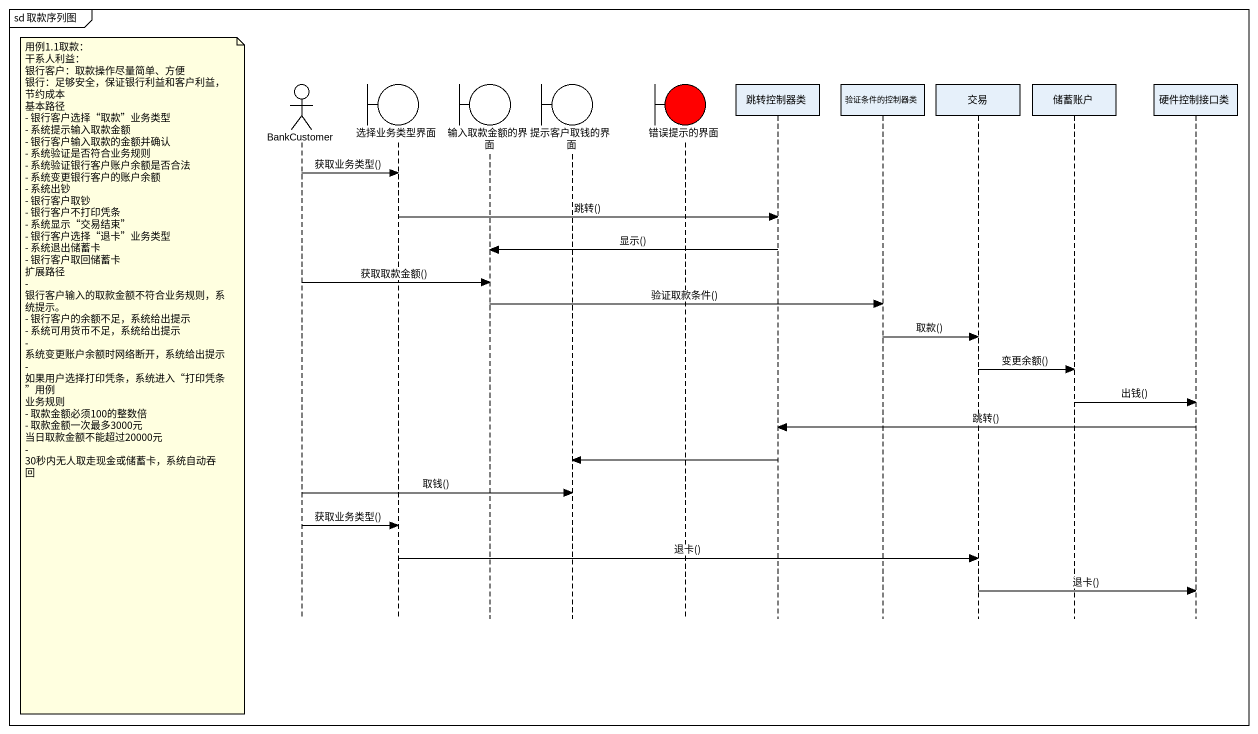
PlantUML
@startuml
mainframe sd 取款序列图
hide footbox
actor BankCustomer
boundary 选择业务类型界面
boundary 输入取款金额的界面
boundary 提示客户取钱的界面
boundary 错误提示的界面 #FF0000
participant 跳转控制器类
participant 验证条件的控制器类
participant 交易
participant 储蓄账户
participant 硬件控制接口类

BankCustomer -> 选择业务类型界面 : 获取业务类型()
选择业务类型界面 -> 跳转控制器类 : 跳转()
跳转控制器类 -> 输入取款金额的界面 : 显示()
BankCustomer -> 输入取款金额的界面 : 获取取款金额()
输入取款金额的界面 -> 验证条件的控制器类 : 验证取款条件()
验证条件的控制器类 -> 交易 : 取款()
交易 -> 储蓄账户 : 变更余额()
note left of BankCustomer
  用例1.1取款：
  干系人利益：
  银行客户：取款操作尽量简单、方便
  银行：足够安全，保证银行利益和客户利益，节约成本
  基本路径
  - 银行客户选择“取款”业务类型
  - 系统提示输入取款金额
  - 银行客户输入取款的金额并确认
  - 系统验证是否符合业务规则
  - 系统验证银行客户账户余额是否合法
  - 系统变更银行客户的账户余额
  - 系统出钞
  - 银行客户取钞
  - 银行客户不打印凭条
  - 系统显示“交易结束”
  - 银行客户选择“退卡”业务类型
  - 系统退出储蓄卡
  - 银行客户取回储蓄卡
  扩展路径
  - 银行客户输入的取款金额不符合业务规则，系统提示。
  - 银行客户的余额不足，系统给出提示
  - 系统可用货币不足，系统给出提示
  - 系统变更账户余额时网络断开，系统给出提示
  - 如果用户选择打印凭条，系统进入“打印凭条”用例
  业务规则
  - 取款金额必须100的整数倍
  - 取款金额一次最多3000元 当日取款金额不能超过20000元
  - 30秒内无人取走现金或储蓄卡，系统自动吞回
end note
储蓄账户 -> 硬件控制接口类 : 出钱()
硬件控制接口类 -> 跳转控制器类 : 跳转()
跳转控制器类 -> 提示客户取钱的界面
BankCustomer -> 提示客户取钱的界面 : 取钱()
BankCustomer -> 选择业务类型界面 : 获取业务类型()
选择业务类型界面 -> 交易 : 退卡()
交易 -> 硬件控制接口类 : 退卡()
@enduml
